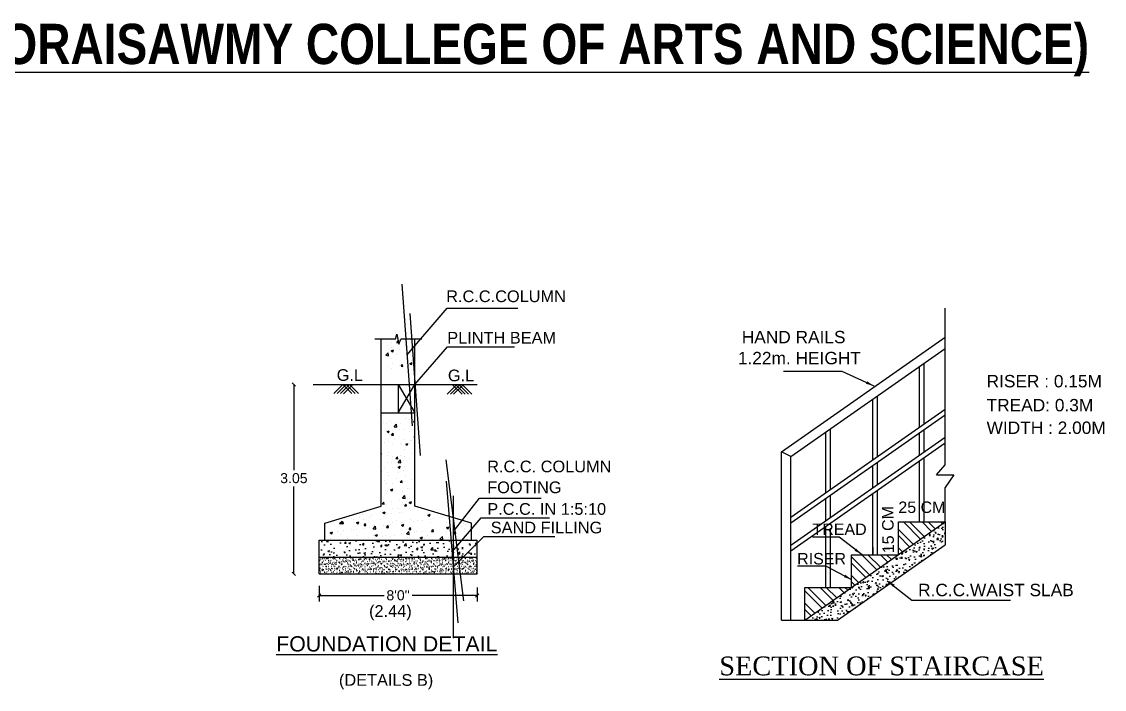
# Model space of a CAD drawing. Header units: metres. Extents: x -7227 to 737, y -45 to 4679.
# Drawn here: x 633.82 to 666.12, y 52.42 to 72.34 of the extents above; entities that cross this region are included whole.
import ezdxf
from ezdxf.enums import TextEntityAlignment as Align

# ---------------------------------------------------------------- set-up
doc = ezdxf.new("R2010")
doc.units = ezdxf.units.M
doc.header["$LTSCALE"] = 0.2
doc.header["$MEASUREMENT"] = 0
doc.layers.add('_KTI_CONTROL', color=7, linetype='Continuous')
doc.layers.add('line', color=7, linetype='Continuous', lineweight=25)
doc.styles.add('Isa-', font='times.ttf', dxfattribs={"height": 0.25})
doc.styles.add('ld', font='arial.ttf', dxfattribs={"height": 0.3})
doc.styles.get("Standard").update_dxf_attribs({"font": 'arial.ttf', "height": 0.3})
doc.styles.add('style 1', font='arialbd.ttf', dxfattribs={"height": 0.25})
doc.dimstyles.new('11', dxfattribs={"dimtxt": 0.25, "dimasz": 0.25, "dimexe": 0.18, "dimexo": 0.0625, "dimgap": 0.09, "dimtad": 0, "dimzin": 0, "dimdsep": 46, "dimtxsty": 'style 1', "dimblk": 'OBLIQUE', "dimcen": 0, "dimse1": 1, "dimse2": 1, "dimadec": 0, "dimazin": 0, "dimtfac": 1, "dimtdec": 4, "dimtofl": 0, "dimtmove": 0, "dimatfit": 3, "dimfxl": 0, "dimtolj": 1, "dimtzin": 0, "dimarcsym": 0})
doc.dimstyles.get("Standard").update_dxf_attribs({"dimtxt": 0.3, "dimasz": 0.18, "dimexe": 0.18, "dimexo": 0.0625, "dimgap": 0.1, "dimtad": 0, "dimzin": 0, "dimdsep": 46, "dimtxsty": 'ld', "dimcen": 0.09, "dimse1": 1, "dimse2": 1, "dimclrd": 256, "dimclrt": 256, "dimadec": 0, "dimazin": 0, "dimtfac": 1, "dimtofl": 0, "dimtmove": 0, "dimatfit": 3, "dimfxl": 0, "dimtolj": 1, "dimtzin": 0, "dimlwd": -1, "dimarcsym": 0})
doc.dimstyles.new('STANDARD_WS', dxfattribs={"dimtxt": 0.18, "dimasz": 0.18, "dimexe": 0.18, "dimexo": 0.0625, "dimgap": 0.09, "dimtad": 0, "dimtih": 1, "dimtoh": 1, "dimdec": 4, "dimzin": 0, "dimdsep": 46, "dimtxsty": 'Standard', "dimcen": 0.09, "dimadec": 0, "dimazin": 0, "dimtfac": 1, "dimtdec": 4, "dimtofl": 0, "dimtmove": 0, "dimatfit": 3, "dimfxl": 0, "dimtolj": 1, "dimtzin": 0, "dimarcsym": 0})
pattern_1 = [(135, (615.52322, 81.4875), (-0.2774226, -0.2774226), []), (135, (615.52322, 81.67244), (-0.2774226, -0.2774226), [])]

# ---------------------------------------------------------------- blocks, each defined once
blk = doc.blocks.new('_OBLIQUE')
at = {"layer": 'line', "color": 0, "linetype": 'ByBlock', "lineweight": -2}
blk.add_line((-0.5, -0.5), (0.5, 0.5), dxfattribs=at)
blk = doc.blocks.new('*D179')
at = {"color": 1, "lineweight": -2}
for p, q in [((641.941, 61.515), (641.941, 58.964)), ((641.941, 55.865), (641.941, 58.478))]:
    blk.add_line(p, q, dxfattribs=at)
at = {"layer": 'Defpoints', "color": 0}
for p in [(641.941, 61.515), (644.291, 61.515), (644.297, 55.865)]:
    blk.add_point(p, dxfattribs=at)
at = {"color": 1, "lineweight": -2, "xscale": 0.1, "yscale": 0.1, "zscale": 0.1}
for p, rotation in [((641.941, 61.515), 90), ((641.941, 55.865), 270)]:
    blk.add_blockref('_OBLIQUE', p, dxfattribs=dict(at, rotation=rotation))
at = {"color": 3, "insert": (641.941, 58.721), "char_height": 0.3, "attachment_point": 5}
blk.add_mtext('\\A1;3.05', dxfattribs=at)
blk = doc.blocks.new('*D58')
at = {"color": 0, "lineweight": -2}
for p, q in [((642.691, 55.514), (642.691, 55.047)), ((647.405, 55.46), (647.405, 55.047)), ((642.691, 55.227), (644.629, 55.227)), ((647.405, 55.227), (645.467, 55.227))]:
    blk.add_line(p, q, dxfattribs=at)
at = {"layer": 'Defpoints', "color": 0}
for p in [(642.691, 55.576), (647.405, 55.523), (647.405, 55.227)]:
    blk.add_point(p, dxfattribs=at)
at = {"color": 0, "lineweight": -2, "xscale": 0.1, "yscale": 0.1, "zscale": 0.1, "rotation": 180}
blk.add_blockref('_OBLIQUE', (642.691, 55.227), dxfattribs=at)
at = {"color": 0, "lineweight": -2, "xscale": 0.1, "yscale": 0.1, "zscale": 0.1}
blk.add_blockref('_OBLIQUE', (647.405, 55.227), dxfattribs=at)
at = {"color": 3, "insert": (645.048, 55.227), "char_height": 0.3, "attachment_point": 5}
blk.add_mtext('\\A1;8\'0"', dxfattribs=at)

msp = doc.modelspace()

# ---------------------------------------------------------------- hatches: boundary and pattern name
h = msp.add_hatch()
h.set_pattern_fill('AR-CONC', color=256, scale=0.053009, style=0)
h.set_pattern_definition([(50, (-371.02114, -215.5822), (0.380210885, -0.03326414), [0.03975659, -0.43732245]), (355, (-371.02114, -215.5822), (-0.07355039, 0.39872789), [0.03180527, -0.34985796]), (100.4514, (-370.98946, -215.58498), (0.30666078, 0.3654635), [0.0337879, -0.37166689]), (46.1842, (-371.02114, -215.4762), (0.56573148, -0.08773961), [0.05963488, -0.65598367]), (96.6356, (-370.974, -215.4835), (0.4954533, 0.51636802), [0.05068185, -0.55750025]), (351.1842, (-371.02114, -215.4762), (0.4954529, 0.5163684), [0.0477079, -0.52478694]), (21, (-370.96813, -215.5027), (0.31641316, -0.21342337), [0.03975659, -0.43732245]), (326, (-370.96813, -215.5027), (0.1289785, 0.3843932), [0.03180527, -0.34985796]), (71.4514, (-370.94177, -215.52048), (0.44539178, 0.17096949), [0.0337879, -0.37166689]), (37.5, (-371.02114, -215.58221), (0.006445791, 0.176462976), [0, -0.345617257, 0, -0.355158838, 0, -0.35118318]), (7.5, (-371.02114, -215.5822), (0.139449957, 0.209072843), [0, -0.202493546, 0, -0.33766594, 0, -0.133847174]), (327.5, (-371.13935, -215.58221), (0.28297277, -0.011956063), [0, -0.132521954, 0, -0.413468497, 0, -0.54864089]), (317.5, (-371.19236, -215.5822), (0.309139884, 0.05306443), [0, -0.17227854, 0, -0.27458549, 0, -0.389614546])])
h.paths.add_polyline_path([(661.37, 56.734), (661.37, 57.415), (657.185, 54.486), (658.158, 54.486)])
h = msp.add_hatch()
h.set_pattern_fill('ANSI32', color=256, scale=1.046226, angle=90, style=0)
h.set_pattern_definition(pattern_1)
h.paths.add_polyline_path([(661.37, 57.415), (659.975, 57.415), (659.975, 56.439)])
h = msp.add_hatch()
h.set_pattern_fill('AR-CONC', color=1, scale=0.074821, style=0)
h.set_pattern_definition([(50, (548.97707, 27.9507), (0.5366601, -0.0469517), [0.0561156, -0.617272]), (355, (548.97707, 27.9507), (-0.103815, 0.5627965), [0.0448925, -0.4938176]), (100.4514, (549.0218, 27.94677), (0.4328456, 0.5158445), [0.047691, -0.5246004]), (46.1842, (548.97707, 28.1003), (0.7985188, -0.1238427), [0.0841734, -0.925908]), (96.6356, (549.0436, 28.09), (0.6993225, 0.728843), [0.0715364, -0.7869005]), (351.1842, (548.9771, 28.1003), (0.699322, 0.728844), [0.067339, -0.7407263]), (21, (549.0519, 28.0629), (0.4466109, -0.3012428), [0.0561156, -0.617272]), (326, (549.0519, 28.0629), (0.1820506, 0.5425634), [0.0448925, -0.4938176]), (71.4514, (549.0891, 28.0378), (0.6286617, 0.24132), [0.047691, -0.5246004]), (37.5, (548.97707, 27.95068), (0.0090981, 0.249074), [0, -0.4878319, 0, -0.50129965, 0, -0.4956881]), (7.5, (548.97707, 27.95068), (0.19683085, 0.2951022), [0, -0.2858156, 0, -0.4766088, 0, -0.1889226]), (327.5, (548.81022, 27.95068), (0.39941045, -0.01687575), [0, -0.1870521, 0, -0.5836026, 0, -0.7743957]), (317.5, (548.7354, 27.95068), (0.4363448, 0.0748994), [0, -0.2431677, 0, -0.387572, 0, -0.5499332])])
h.paths.add_polyline_path([(647.405, 56.37), (647.405, 56.875), (642.691, 56.875), (642.691, 56.37)])
h = msp.add_hatch()
h.set_pattern_fill('AR-SAND', color=1, scale=0.002494, style=0)
h.set_pattern_definition([(37.5, (561.82935, 61.89832), (-0.00399052, 0.12206104), [0, -0.09628944, 0, -0.10769213, 0, -0.10294101]), (7.5, (561.82935, 61.89832), (0.11211237, 0.1787782), [0, -0.05194562, 0, -0.08678719, 0, -0.03325786]), (327.5, (561.75143, 61.89832), (0.19727572, 0.00035844), [0, -0.03167416, 0, -0.11402697, 0, -0.14886854]), (317.5, (561.75143, 61.89832), (0.19043313, 0.0555992), [0, -0.01583708, 0, -0.07475101, 0, -0.08552022])])
h.paths.add_polyline_path([(642.691, 56.37), (642.691, 55.865), (647.405, 55.865), (647.405, 56.37)])
h = msp.add_hatch()
h.set_pattern_fill('ANSI32', color=256, scale=1.046226, angle=90, style=0)
h.set_pattern_definition(pattern_1)
h.paths.add_polyline_path([(659.975, 56.439), (658.58, 56.439), (658.58, 55.462)])
h = msp.add_hatch()
h.set_pattern_fill('ANSI32', color=256, scale=1.046226, angle=90, style=0)
h.set_pattern_definition(pattern_1)
h.paths.add_polyline_path([(658.58, 55.462), (657.185, 55.462), (657.185, 54.486)])

# ---------------------------------------------------------------- linework, layer by layer
for p, q in [((661.37, 59.124), (661.37, 63.796)), ((656.488, 59.508), (661.37, 62.925)), ((656.767, 59.363), (661.37, 62.585)), ((660.603, 60.235), (660.603, 62.048)), ((660.743, 60.333), (660.743, 62.145)), ((644.599, 61.515), (645.553, 61.515)), ((659.208, 59.259), (659.208, 61.071)), ((659.348, 59.356), (659.348, 61.169)), ((661.37, 60.772), (656.767, 57.55)), ((661.37, 60.602), (656.767, 57.38)), ((657.813, 58.282), (657.813, 60.095)), ((657.953, 58.38), (657.953, 60.193)), ((660.743, 59.496), (660.743, 60.163)), ((661.37, 59.935), (656.767, 56.713)), ((661.37, 59.765), (656.767, 56.543)), ((660.603, 59.398), (660.603, 60.065)), ((656.488, 54.486), (656.488, 59.508)), ((656.767, 59.363), (656.488, 59.508)), ((656.767, 54.486), (656.767, 59.363)), ((659.348, 58.519), (659.348, 59.186)), ((660.603, 57.415), (660.603, 59.228)), ((660.743, 57.415), (660.743, 59.326)), ((661.112, 58.822), (661.37, 59.124)), ((659.208, 58.422), (659.208, 59.088)), ((661.629, 58.822), (661.37, 58.446)), ((657.953, 57.543), (657.953, 58.21)), ((659.208, 56.439), (659.208, 58.251)), ((659.348, 56.439), (659.348, 58.349)), ((660.603, 57.415), (660.603, 58.357)), ((660.743, 57.415), (660.743, 58.363)), ((661.37, 57.415), (661.37, 58.446)), ((657.813, 57.445), (657.813, 58.112)), ((657.185, 54.486), (661.37, 57.415)), ((657.813, 55.462), (657.813, 57.275)), ((657.953, 55.462), (657.953, 57.235)), ((661.37, 57.415), (661.37, 56.734)), ((658.158, 54.486), (661.37, 56.734)), ((659.208, 56.651), (659.208, 56.439))]:
    msp.add_line(p, q)
at = {"color": 0}
for p, q in [((644.543, 57.886), (644.543, 62.868)), ((645.553, 57.886), (645.553, 62.868)), ((644.543, 61.515), (645.553, 61.515)), ((645.048, 61.515), (645.553, 60.673)), ((645.048, 60.673), (645.553, 61.515)), ((645.553, 60.673), (645.553, 61.515)), ((644.543, 60.673), (645.553, 60.673)), ((642.859, 57.381), (644.543, 57.886)), ((647.236, 57.381), (645.553, 57.886)), ((642.859, 56.875), (642.859, 57.381)), ((647.236, 56.875), (647.236, 57.381)), ((642.691, 56.875), (647.405, 56.875)), ((642.691, 55.865), (642.691, 56.875)), ((647.405, 55.865), (647.405, 56.875)), ((642.691, 56.37), (647.405, 56.37)), ((642.691, 55.865), (647.405, 55.865))]:
    msp.add_line(p, q, dxfattribs=at)
at = {"color": 1}
for p, q in [((644.737, 62.675), (644.737, 62.675)), ((644.862, 62.755), (644.862, 62.755)), ((644.999, 62.745), (644.999, 62.745)), ((645.008, 62.763), (645.053, 62.817)), ((645.008, 62.763), (645.064, 62.758)), ((645.039, 62.78), (645.039, 62.78)), ((645.064, 62.758), (645.053, 62.817)), ((645.233, 62.776), (645.233, 62.776)), ((645.344, 62.679), (645.344, 62.679)), ((645.407, 62.849), (645.407, 62.849)), ((645.539, 62.759), (645.539, 62.759)), ((644.681, 62.387), (644.754, 62.463)), ((644.681, 62.387), (644.764, 62.374)), ((644.753, 62.376), (644.753, 62.376)), ((644.764, 62.374), (644.754, 62.463)), ((644.844, 62.52), (644.91, 62.545)), ((644.844, 62.52), (644.891, 62.488)), ((644.864, 62.613), (644.864, 62.613)), ((644.891, 62.488), (644.91, 62.545)), ((644.987, 62.407), (644.987, 62.407)), ((645.086, 62.55), (645.086, 62.55)), ((645.237, 62.654), (645.237, 62.654)), ((645.333, 62.368), (645.333, 62.368)), ((645.341, 62.453), (645.341, 62.453)), ((644.741, 62.038), (644.741, 62.038)), ((644.852, 62.302), (644.852, 62.302)), ((644.853, 62.304), (644.853, 62.304)), ((644.897, 62.129), (644.897, 62.129)), ((645.095, 62.085), (645.095, 62.085)), ((645.138, 62.059), (645.183, 62.113)), ((645.138, 62.059), (645.193, 62.054)), ((645.193, 62.054), (645.183, 62.113)), ((645.321, 62.056), (645.321, 62.056)), ((645.353, 62.283), (645.353, 62.283)), ((645.403, 62.143), (645.468, 62.168)), ((645.403, 62.143), (645.449, 62.112)), ((645.443, 62.222), (645.443, 62.222)), ((645.449, 62.112), (645.468, 62.168)), ((644.841, 61.99), (644.841, 61.99)), ((644.784, 60.434), (644.784, 60.434)), ((645.264, 60.5), (645.264, 60.5)), ((645.401, 60.48), (645.401, 60.48)), ((645.506, 60.41), (645.553, 60.428)), ((645.506, 60.41), (645.552, 60.379)), ((645.555, 60.705), (645.555, 60.705)), ((644.616, 60.377), (644.616, 60.377)), ((644.69, 60.349), (644.69, 60.349)), ((644.72, 60.109), (644.785, 60.134)), ((644.72, 60.109), (644.766, 60.077)), ((644.767, 60.077), (644.785, 60.134)), ((644.773, 60.122), (644.773, 60.122)), ((644.856, 60.386), (644.856, 60.386)), ((644.929, 60.256), (645.002, 60.332)), ((644.929, 60.256), (645.012, 60.243)), ((645.012, 60.243), (645.002, 60.332)), ((645.044, 60.395), (645.044, 60.395)), ((645.08, 60.181), (645.08, 60.181)), ((645.116, 60.356), (645.116, 60.356)), ((645.253, 60.188), (645.253, 60.188)), ((645.389, 60.104), (645.389, 60.104)), ((645.552, 60.379), (645.553, 60.381)), ((644.631, 59.773), (644.631, 59.773)), ((644.761, 59.811), (644.761, 59.811)), ((644.798, 60.027), (644.798, 60.027)), ((644.856, 60.008), (644.901, 60.061)), ((644.856, 60.008), (644.912, 60.003)), ((644.892, 59.76), (644.892, 59.76)), ((644.912, 60.003), (644.901, 60.061)), ((644.933, 59.878), (644.933, 59.878)), ((645.242, 59.877), (645.242, 59.877)), ((645.278, 59.732), (645.344, 59.757)), ((645.325, 59.701), (645.344, 59.757)), ((645.377, 59.766), (645.377, 59.766)), ((645.433, 59.857), (645.433, 59.857)), ((645.437, 59.854), (645.437, 59.854)), ((645.527, 59.949), (645.553, 59.98)), ((645.527, 59.949), (645.553, 59.947)), ((644.543, 59.45), (644.558, 59.455)), ((644.543, 59.411), (644.558, 59.455)), ((644.552, 59.658), (644.552, 59.658)), ((644.75, 59.5), (644.75, 59.5)), ((645.131, 59.752), (645.131, 59.752)), ((645.143, 59.735), (645.143, 59.735)), ((645.23, 59.566), (645.23, 59.566)), ((645.278, 59.732), (645.325, 59.701)), ((645.485, 59.444), (645.485, 59.444)), ((644.739, 59.188), (644.739, 59.188)), ((644.747, 59.402), (644.747, 59.402)), ((644.853, 59.202), (644.853, 59.202)), ((644.897, 59.367), (644.897, 59.367)), ((644.986, 59.304), (645.031, 59.358)), ((644.986, 59.304), (645.042, 59.299)), ((645.042, 59.299), (645.031, 59.358)), ((645.053, 59.19), (645.126, 59.266)), ((645.053, 59.19), (645.136, 59.177)), ((645.136, 59.177), (645.126, 59.266)), ((645.131, 59.397), (645.131, 59.397)), ((645.219, 59.254), (645.219, 59.254)), ((645.247, 59.381), (645.247, 59.381)), ((645.399, 59.296), (645.399, 59.296)), ((644.565, 58.924), (644.565, 58.924)), ((644.651, 58.998), (644.651, 58.998)), ((644.727, 58.877), (644.727, 58.877)), ((644.762, 58.799), (644.762, 58.799)), ((644.885, 59.029), (644.885, 59.029)), ((645.051, 59.054), (645.116, 59.079)), ((645.051, 59.054), (645.097, 59.022)), ((645.064, 58.903), (645.064, 58.903)), ((645.077, 58.997), (645.077, 58.997)), ((645.097, 59.022), (645.116, 59.079)), ((645.207, 58.943), (645.207, 58.943)), ((645.239, 59.075), (645.239, 59.075)), ((644.639, 58.66), (644.639, 58.66)), ((644.716, 58.566), (644.716, 58.566)), ((644.889, 58.576), (644.889, 58.576)), ((644.993, 58.706), (644.993, 58.706)), ((645.116, 58.601), (645.161, 58.654)), ((645.116, 58.601), (645.171, 58.596)), ((645.171, 58.596), (645.161, 58.654)), ((645.196, 58.632), (645.196, 58.632)), ((645.262, 58.778), (645.262, 58.778)), ((645.435, 58.669), (645.435, 58.669)), ((644.704, 58.254), (644.704, 58.254)), ((644.747, 58.337), (644.747, 58.337)), ((644.823, 58.376), (644.889, 58.401)), ((644.823, 58.376), (644.87, 58.344)), ((644.87, 58.344), (644.889, 58.401)), ((644.878, 58.428), (644.878, 58.428)), ((645.177, 58.124), (645.25, 58.2)), ((645.185, 58.32), (645.185, 58.32)), ((645.26, 58.111), (645.25, 58.2)), ((645.338, 58.415), (645.338, 58.415)), ((645.378, 58.407), (645.378, 58.407)), ((644.575, 57.956), (644.62, 58.009)), ((644.575, 57.956), (644.63, 57.951)), ((644.63, 57.951), (644.62, 58.009)), ((644.693, 57.943), (644.693, 57.943)), ((644.696, 57.95), (644.696, 57.95)), ((644.851, 58.018), (644.851, 58.018)), ((644.893, 57.824), (644.893, 57.824)), ((645.092, 58.046), (645.092, 58.046)), ((645.173, 58.009), (645.173, 58.009)), ((645.177, 58.124), (645.26, 58.111)), ((645.196, 57.929), (645.196, 57.929)), ((645.245, 57.897), (645.29, 57.951)), ((645.245, 57.897), (645.301, 57.892)), ((645.301, 57.892), (645.29, 57.951)), ((645.326, 58.077), (645.326, 58.077)), ((645.381, 57.999), (645.447, 58.024)), ((645.381, 57.999), (645.428, 57.968)), ((645.396, 58.111), (645.396, 58.111)), ((645.428, 57.968), (645.447, 58.024)), ((647.479, 58.126), (649.313, 58.126)), ((643.438, 57.531), (643.438, 57.531)), ((643.512, 57.517), (643.512, 57.517)), ((643.667, 57.522), (643.667, 57.522)), ((643.724, 57.502), (643.724, 57.502)), ((643.901, 57.553), (643.901, 57.553)), ((643.984, 57.625), (643.984, 57.625)), ((644.011, 57.496), (644.011, 57.496)), ((644.196, 57.562), (644.196, 57.562)), ((644.255, 57.6), (644.255, 57.6)), ((644.529, 57.719), (644.529, 57.719)), ((644.596, 57.697), (644.661, 57.722)), ((644.596, 57.697), (644.642, 57.666)), ((644.642, 57.666), (644.661, 57.722)), ((644.682, 57.632), (644.682, 57.632)), ((644.846, 57.677), (644.846, 57.677)), ((645.075, 57.812), (645.075, 57.812)), ((645.08, 57.708), (645.08, 57.708)), ((645.162, 57.698), (645.162, 57.698)), ((645.393, 57.803), (645.393, 57.803)), ((645.434, 57.755), (645.434, 57.755)), ((645.634, 57.757), (645.634, 57.757)), ((645.892, 57.782), (645.892, 57.782)), ((645.94, 57.622), (646.005, 57.648)), ((645.94, 57.622), (645.986, 57.591)), ((645.977, 57.579), (645.977, 57.579)), ((645.986, 57.591), (646.005, 57.648)), ((646.109, 57.516), (646.109, 57.516)), ((646.367, 57.541), (646.367, 57.541)), ((647.523, 57.542), (649.569, 57.542)), ((643.076, 57.444), (643.076, 57.444)), ((643.243, 57.436), (643.243, 57.436)), ((643.305, 57.368), (643.377, 57.444)), ((643.305, 57.368), (643.388, 57.355)), ((643.363, 57.37), (643.408, 57.423)), ((643.363, 57.37), (643.419, 57.365)), ((643.388, 57.355), (643.377, 57.444)), ((643.419, 57.365), (643.408, 57.423)), ((643.655, 57.184), (643.655, 57.184)), ((643.712, 57.19), (643.712, 57.19)), ((643.796, 57.204), (643.796, 57.204)), ((643.81, 57.396), (643.875, 57.421)), ((643.81, 57.396), (643.856, 57.364)), ((643.856, 57.364), (643.875, 57.421)), ((644.009, 57.231), (644.009, 57.231)), ((644.033, 57.311), (644.079, 57.365)), ((644.033, 57.311), (644.089, 57.306)), ((644.089, 57.306), (644.079, 57.365)), ((644.185, 57.25), (644.185, 57.25)), ((644.303, 57.213), (644.376, 57.289)), ((644.303, 57.213), (644.386, 57.2)), ((644.341, 57.298), (644.341, 57.298)), ((644.386, 57.2), (644.376, 57.289)), ((644.51, 57.475), (644.51, 57.475)), ((644.6, 57.309), (644.6, 57.309)), ((644.67, 57.32), (644.67, 57.32)), ((644.704, 57.252), (644.749, 57.306)), ((644.704, 57.252), (644.76, 57.247)), ((644.76, 57.247), (644.749, 57.306)), ((644.834, 57.339), (644.834, 57.339)), ((644.886, 57.391), (644.886, 57.391)), ((645.009, 57.453), (645.009, 57.453)), ((645.151, 57.386), (645.151, 57.386)), ((645.154, 57.321), (645.219, 57.346)), ((645.154, 57.321), (645.2, 57.289)), ((645.188, 57.386), (645.188, 57.386)), ((645.2, 57.289), (645.219, 57.346)), ((645.375, 57.194), (645.42, 57.247)), ((645.375, 57.194), (645.431, 57.189)), ((645.431, 57.189), (645.42, 57.247)), ((645.432, 57.485), (645.432, 57.485)), ((645.509, 57.432), (645.509, 57.432)), ((645.623, 57.446), (645.623, 57.446)), ((645.779, 57.464), (645.779, 57.464)), ((646.008, 57.411), (646.008, 57.411)), ((646.013, 57.495), (646.013, 57.495)), ((646.046, 57.135), (646.091, 57.189)), ((646.102, 57.13), (646.091, 57.189)), ((646.097, 57.205), (646.097, 57.205)), ((646.121, 57.172), (646.121, 57.172)), ((646.498, 57.246), (646.563, 57.271)), ((646.498, 57.246), (646.544, 57.214)), ((646.507, 57.39), (646.507, 57.39)), ((646.544, 57.214), (646.563, 57.271)), ((646.578, 57.271), (646.578, 57.271)), ((646.712, 57.25), (646.712, 57.25)), ((646.946, 57.281), (646.946, 57.281)), ((647.007, 57.369), (647.007, 57.369)), ((647.03, 57.208), (647.03, 57.208)), ((647.05, 57.331), (647.05, 57.331)), ((643.024, 57.094), (643.089, 57.119)), ((643.024, 57.094), (643.07, 57.063)), ((643.027, 56.934), (643.027, 56.934)), ((643.07, 57.063), (643.089, 57.119)), ((643.232, 57.125), (643.232, 57.125)), ((643.25, 57.111), (643.25, 57.111)), ((643.33, 57.039), (643.33, 57.039)), ((643.421, 57.153), (643.421, 57.153)), ((643.527, 56.913), (643.527, 56.913)), ((643.701, 56.879), (643.701, 56.879)), ((643.829, 57.018), (643.829, 57.018)), ((644.026, 56.892), (644.026, 56.892)), ((644.173, 56.939), (644.173, 56.939)), ((644.328, 56.997), (644.328, 56.997)), ((644.354, 56.94), (644.354, 56.94)), ((644.368, 57.019), (644.433, 57.044)), ((644.368, 57.019), (644.415, 56.988)), ((644.415, 56.988), (644.433, 57.044)), ((644.588, 56.97), (644.588, 56.97)), ((644.659, 57.009), (644.659, 57.009)), ((644.827, 56.976), (644.827, 56.976)), ((644.942, 57.017), (644.942, 57.017)), ((645.139, 57.075), (645.139, 57.075)), ((645.301, 57.058), (645.374, 57.134)), ((645.301, 57.058), (645.384, 57.045)), ((645.327, 56.954), (645.327, 56.954)), ((645.384, 57.045), (645.374, 57.134)), ((645.393, 56.927), (645.393, 56.927)), ((645.533, 57.095), (645.533, 57.095)), ((645.612, 57.135), (645.612, 57.135)), ((645.712, 56.944), (645.778, 56.969)), ((645.712, 56.944), (645.759, 56.913)), ((645.759, 56.913), (645.778, 56.969)), ((645.767, 57.126), (645.767, 57.126)), ((645.826, 56.933), (645.826, 56.933)), ((645.939, 57.021), (645.939, 57.021)), ((646.046, 57.135), (646.102, 57.13)), ((646.086, 56.894), (646.086, 56.894)), ((646.299, 56.903), (646.372, 56.979)), ((646.299, 56.903), (646.382, 56.89)), ((646.325, 56.912), (646.325, 56.912)), ((646.382, 56.89), (646.372, 56.979)), ((646.466, 56.881), (646.466, 56.881)), ((646.484, 57.114), (646.484, 57.114)), ((646.566, 56.959), (646.566, 56.959)), ((646.7, 56.912), (646.7, 56.912)), ((646.708, 56.909), (646.708, 56.909)), ((646.717, 57.076), (646.762, 57.13)), ((646.717, 57.076), (646.773, 57.071)), ((646.773, 57.071), (646.762, 57.13)), ((646.824, 56.891), (646.824, 56.891)), ((647.039, 57.019), (647.039, 57.019)), ((647.054, 56.959), (647.054, 56.959)), ((647.072, 56.875), (647.122, 56.894)), ((647.115, 56.875), (647.122, 56.894)), ((647.604, 56.984), (649.727, 56.984))]:
    msp.add_line(p, q, dxfattribs=at)
at = {"color": 2}
for p, q in [((642.513, 61.515), (644.543, 61.515)), ((645.553, 61.515), (647.405, 61.515))]:
    msp.add_line(p, q, dxfattribs=at)
at = {"color": 21}
for p, q in [((643.135, 61.246), (643.404, 61.515)), ((643.234, 61.246), (643.503, 61.515)), ((643.333, 61.246), (643.602, 61.515)), ((643.674, 61.246), (643.404, 61.515)), ((643.42, 61.237), (643.698, 61.515)), ((643.772, 61.246), (643.503, 61.515)), ((643.871, 61.246), (643.602, 61.515)), ((646.509, 61.23), (646.778, 61.5)), ((646.608, 61.23), (646.877, 61.5)), ((646.96, 61.222), (646.682, 61.5)), ((646.706, 61.23), (646.976, 61.5)), ((647.047, 61.23), (646.778, 61.5)), ((647.146, 61.23), (646.877, 61.5)), ((647.245, 61.23), (646.976, 61.5))]:
    msp.add_line(p, q, dxfattribs=at)
at = {"color": 7}
for p, q in [((645.048, 61.515), (645.048, 60.673)), ((656.488, 54.486), (658.158, 54.486))]:
    msp.add_line(p, q, dxfattribs=at)
at = {"color": 1}
for points in [[(644.975, 62.868), (645.012, 63.021), (645.074, 62.722), (645.128, 62.868)], [(644.975, 62.868), (644.353, 62.868)], [(645.755, 62.868), (645.128, 62.868)]]:
    msp.add_lwpolyline(points, dxfattribs=at)
for points in [[(661.112, 58.822), (661.629, 58.822)], [(657.185, 54.486), (657.185, 55.462), (658.58, 55.462), (658.58, 56.439), (659.975, 56.439), (659.975, 57.415), (661.37, 57.415)]]:
    msp.add_lwpolyline(points)

# ---------------------------------------------------------------- texts
at = {"color": 3}
for s, height, p in [('R.C.C.COLUMN ', 0.34851, (646.485, 63.972)), ('PLINTH BEAM', 0.34851, (646.517, 62.736)), ('HAND RAILS ', 0.36934, (655.302, 62.745)), ('1.22m. HEIGHT', 0.36934, (655.186, 62.119)), ('G.L', 0.3485, (643.218, 61.624)), ('G.L', 0.3485, (646.536, 61.611)), ('RISER : 0.15M', 0.36934, (662.607, 61.43)), ('TREAD: 0.3M', 0.36934, (662.607, 60.715)), ('WIDTH : 2.00M', 0.36934, (662.607, 60.042)), ('R.C.C. COLUMN', 0.34851, (647.708, 58.896)), ('FOOTING ', 0.3485, (647.708, 58.274)), ('P.C.C. IN 1:5:10', 0.34851, (647.711, 57.629)), ('SAND FILLING', 0.34851, (647.813, 57.076)), ('R.C.C.WAIST SLAB', 0.36934, (660.563, 55.202)), ('(2.44)', 0.3485, (644.184, 54.586)), ('%%uFOUNDATION DETAIL', 0.45458, (641.414, 53.553)), ('(DETAILS B)', 0.34851, (643.285, 52.529))]:
    msp.add_text(s, height=height, dxfattribs=at).set_placement(p)
at = {"style": 'ld'}
msp.add_text('15 CM', height=0.3416, rotation=90.7933, dxfattribs=at).set_placement((659.844, 56.486))
for s, p in [('25 CM', (659.974, 57.684)), ('TREAD', (657.411, 57.027)), ('RISER', (656.955, 56.149))]:
    msp.add_text(s, height=0.3416, dxfattribs=at).set_placement(p)
at = {"color": 3, "style": 'Isa-'}
msp.add_text('%%uSECTION OF STAIRCASE', height=0.56023, dxfattribs=at).set_placement((659.473, 52.842), align=Align.CENTER)
at = {"layer": '_KTI_CONTROL', "insert": (574.567, 72.272), "char_height": 1.2, "width": 107.40949, "attachment_point": 1, "style": 'style 1'}
msp.add_mtext('{\\fArial Narrow|b1|i0|c0|p34;\\LTHE  PLAN   SHOWING  THE  PROPOSED CONSTRUCTION OF \\C0;(CSI-BISHOP SOLOMON DORAISAWMY COLLEGE OF ARTS AND SCIENCE) \\PCOLLEGE BUILDING \\C256; \\l                                                 \\L \\l                                 }', dxfattribs=at)

# ---------------------------------------------------------------- dimensions: what is measured, and where the dimension line sits
at = {"color": 7}
dim = msp.add_linear_dim(base=(641.941, 61.515), p1=(644.297, 55.865), p2=(644.291, 61.515), angle=90, text='3.05', dimstyle='STANDARD_WS', override={"dimtxt": 0.2, "dimasz": 0.1, "dimdec": 2, "dimblk1": 'OBLIQUE', "dimblk2": 'OBLIQUE', "dimsah": 1, "dimse1": 1, "dimse2": 1, "dimsd1": 0, "dimsd2": 0, "dimclrd": 1, "dimclrt": 3}, dxfattribs=at)
dim.commit()
dim.dimension.update_dxf_attribs({"geometry": '*D179', "text_midpoint": (641.941, 58.721), "dimtype": 160})
dim = msp.add_linear_dim(base=(647.405, 55.227), p1=(642.691, 55.576), p2=(647.405, 55.523), text='8\'0"', dimstyle='STANDARD_WS', override={"dimtxt": 0.23, "dimasz": 0.1, "dimdec": 2, "dimblk1": 'OBLIQUE', "dimblk2": 'OBLIQUE', "dimsah": 1, "dimclrt": 3}, dxfattribs=at)
dim.commit()
dim.dimension.update_dxf_attribs({"geometry": '*D58', "text_midpoint": (645.048, 55.227)})

# ---------------------------------------------------------------- leaders
at = {"color": 21}
for points in [[(645.313, 62.394), (646.517, 63.79), (648.622, 63.79)], [(645.553, 61.515), (646.527, 62.641), (648.526, 62.641)], [(646.735, 57.168), (647.479, 58.126)], [(646.657, 56.519), (647.523, 57.542)], [(646.692, 56.07), (647.604, 56.984)]]:
    msp.add_leader(points, dimstyle='Standard', override={"dimtxt": 9, "dimasz": 3, "dimexe": 2, "dimexo": 3, "dimgap": 1, "dimtad": 1, "dimtih": 0, "dimtoh": 0, "dimdec": 2, "dimcen": 2.5, "dimclrd": 21, "dimclre": 21, "dimclrt": 4, "dimtofl": 1, "dimldrblk": 'OBLIQUE'}, dxfattribs=at)
for points in [[(659.253, 61.47), (658.296, 61.903), (656.548, 61.903)], [(658.89, 56.44), (658.206, 56.96), (657.417, 56.96)], [(658.589, 55.692), (657.813, 56.094), (656.961, 56.094)], [(659.645, 55.664), (660.38, 55.085), (663.32, 55.085)]]:
    msp.add_leader(points, dimstyle='11')

doc.saveas('drawing.dxf')
